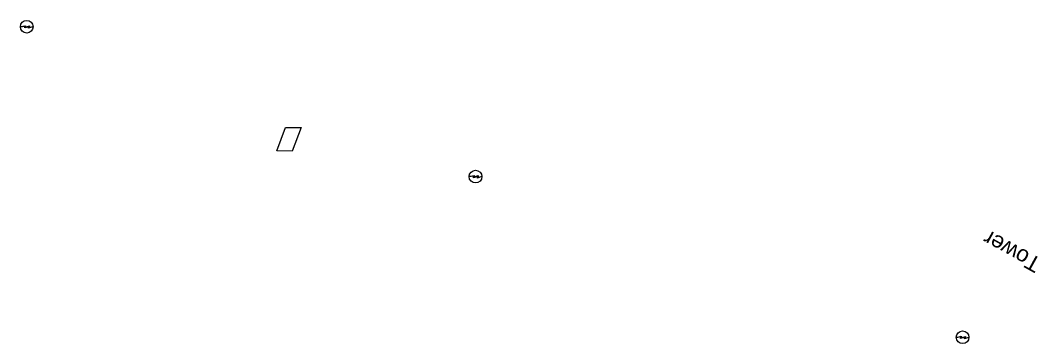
# Model space of a CAD drawing. Header units: metres. Extents: x 593168 to 611286, y 3401475 to 3412398.
# Drawn here: x 600434.3 to 600594.4, y 3407758.6 to 3407809.5 of the extents above; entities that cross this region are included whole.
import ezdxf

# ---------------------------------------------------------------- set-up
doc = ezdxf.new("R2010")
doc.units = ezdxf.units.M
doc.header["$MEASUREMENT"] = 0
for name, color, linetype, lineweight in [('Commercial Building Pucca', 251, 'Continuous', 0), ('Electric Pole', 251, 'Continuous', 0), ('Text1', 251, 'Continuous', 0)]:
    doc.layers.add(name, color=color, linetype=linetype, lineweight=lineweight)
doc.styles.get("Standard").update_dxf_attribs({"font": 'arial.ttf'})

# ---------------------------------------------------------------- blocks, each defined once
blk = doc.blocks.new('EP')
blk.add_hatch(color=8).paths.add_polyline_path([(-0.21, -0.05), (-0.21, 0.16), (-0.93, -0.01), (-0.31, 0.07), (-0.31, -0.19), (0.31, 0), (0.31, -0.24), (0.94, -0.01), (0.41, -0.1), (0.43, 0.15)])
at = {"color": 8}
for p, q in [((-0.93, -0.01), (-0.21, 0.16)), ((-0.31, 0.07), (-0.93, -0.01)), ((-0.31, -0.19), (-0.31, 0.07)), ((0.31, 0), (-0.31, -0.19)), ((-0.21, 0.16), (-0.21, -0.05)), ((-0.21, -0.05), (0.43, 0.15)), ((0.31, -0.24), (0.31, 0)), ((0.43, 0.15), (0.41, -0.1)), ((0.94, -0.01), (0.31, -0.24)), ((0.41, -0.1), (0.94, -0.01))]:
    blk.add_line(p, q, dxfattribs=at)
blk.add_circle((0, 0), 1, dxfattribs=at)

msp = doc.modelspace()

# ---------------------------------------------------------------- linework, layer by layer
at = {"layer": 'Commercial Building Pucca'}
msp.add_polyline3d([(600474.6436, 3407788.9738, 259.639), (600476.0322, 3407792.6713, 259.1222), (600478.4586, 3407792.633, 259.642), (600477.0582, 3407788.904, 259.642)], close=True, dxfattribs=at)

# ---------------------------------------------------------------- block references
at = {"layer": 'Electric Pole', "xscale": 0.9997078269552191, "yscale": 0.9997078269552191, "zscale": 0.9997078269552191}
for p in [(600435.2616, 3407808.521, 258.1305), (600505.9332, 3407784.9221, 259.0982), (600582.6341, 3407759.6235, 261.1626)]:
    msp.add_blockref('EP', p, dxfattribs=at)

# ---------------------------------------------------------------- texts
at = {"layer": 'Text1'}
msp.add_text('Tower', height=2.5, rotation=151.044359, dxfattribs=at).set_placement((600595.2392, 3407771.8755, 156.3202))

doc.saveas('drawing.dxf')
